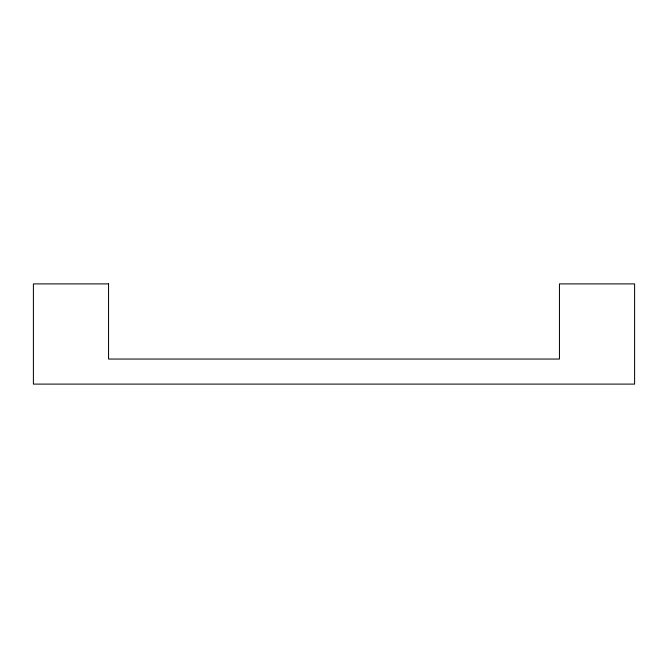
<?xml version="1.0" encoding="UTF-8"?>
<svg xmlns="http://www.w3.org/2000/svg" width="668" height="668" viewBox="0 0 668 668"><rect width="100%" height="100%" fill="white"/><g stroke="black" fill="none" stroke-linecap="round" stroke-linejoin="round"><path stroke-width="1" d="M108.55 283.9L33.4 283.9L33.4 384.1L634.6 384.1L634.6 283.9L559.45 283.9L559.45 359.05L108.55 359.05L108.55 283.9"/></g></svg>
